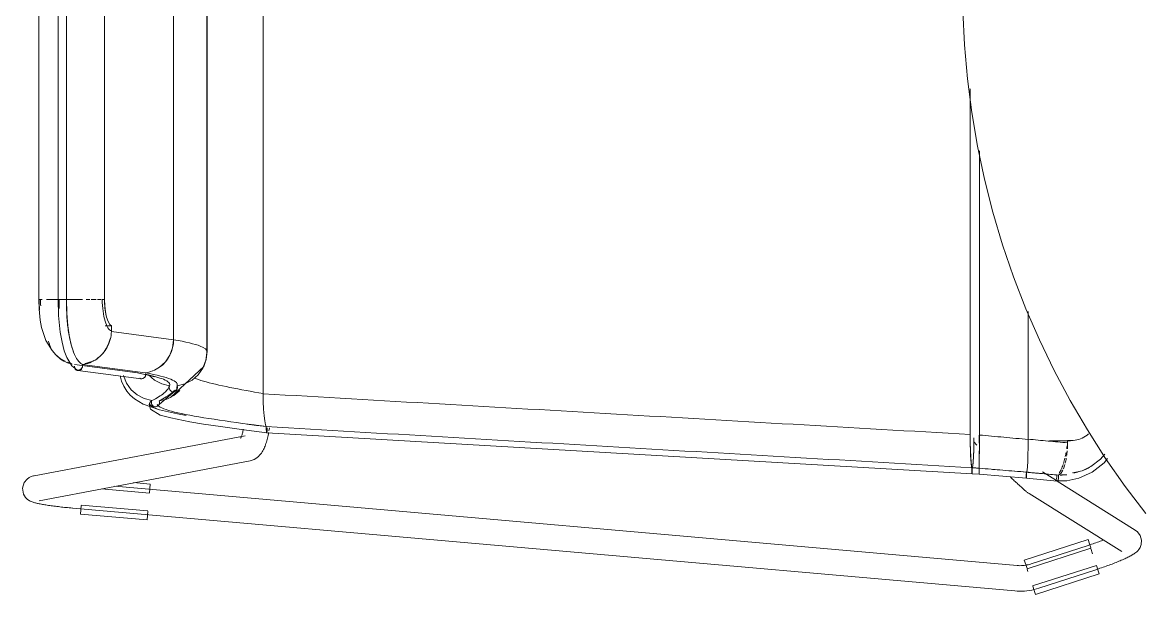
# Model space of a CAD drawing. Header units: millimetres. Extents: x 79795 to 317870, y -36033 to 97293.
# Drawn here: x 158974 to 159502, y 19846 to 20115 of the extents above; entities that cross this region are included whole.
import ezdxf

# ---------------------------------------------------------------- set-up
doc = ezdxf.new("R2010")
doc.units = ezdxf.units.MM
doc.header["$MEASUREMENT"] = 0
doc.layers.add('I-FURN', color=8, linetype='CONTINUOUS', lineweight=9)

msp = doc.modelspace()

# ---------------------------------------------------------------- linework, layer by layer
at = {"layer": 'I-FURN'}
for p, q in [((159087.7, 20323.88), (159087.7, 19940.49)), ((159087.7, 19940.49), (159087.7, 20323.88)), ((159061.2, 20304.58), (159061.2, 19959.79)), ((159061.2, 19959.79), (159061.2, 20304.58)), ((159045.61, 20298.54), (159045.61, 19965.83)), ((159045.61, 19965.83), (159045.61, 20298.54)), ((158982.24, 20279.61), (158982.24, 19984.76)), ((158991.28, 20279.61), (158991.28, 19984.76)), ((158995.24, 19984.76), (158995.24, 20279.61)), ((159013.08, 20279.61), (159013.08, 19984.76)), ((159013.14, 19984.76), (159013.14, 20279.61)), ((159061.36, 19960.33), (159061.36, 20265.13)), ((159416.91, 20120.51), (159417.7, 20104.53)), ((159417.7, 20104.53), (159419.13, 20088.59)), ((159419.13, 20088.59), (159421.19, 20072.72)), ((159420.44, 20083.83), (159420.44, 19921.23)), ((159420.44, 19921.23), (159420.44, 20083.83)), ((159421.19, 20072.72), (159423.88, 20056.95)), ((159423.88, 20056.95), (159427.2, 20041.3)), ((159424.75, 20054.61), (159424.75, 19920.97)), ((159424.75, 19920.97), (159424.75, 20054.61)), ((159427.2, 20041.3), (159431.15, 20025.8)), ((159431.15, 20025.8), (159435.71, 20010.47)), ((159435.71, 20010.47), (159440.88, 19995.33)), ((159440.88, 19995.33), (159446.66, 19980.4)), ((158982.32, 19980.24), (158982.24, 19984.76)), ((158982.24, 19984.76), (158982.41, 19984.76)), ((158983.73, 19984.76), (158982.26, 19984.76)), ((158988.34, 19984.76), (158985.76, 19984.76)), ((158988.49, 19984.76), (158991.52, 19984.76)), ((158991.52, 19984.76), (158988.5, 19984.76)), ((158991.42, 19977.2), (158991.28, 19984.76)), ((158991.28, 19984.76), (158991.34, 19984.76)), ((158995.23, 19984.76), (158991.28, 19984.76)), ((158991.34, 19984.76), (158991.54, 19984.76)), ((158991.54, 19984.76), (158991.85, 19984.76)), ((158991.85, 19984.76), (158992.24, 19984.76)), ((158992.24, 19984.76), (158992.69, 19984.76)), ((158992.69, 19984.76), (158993.18, 19984.76)), ((158993.18, 19984.76), (158993.68, 19984.76)), ((158993.68, 19984.76), (158994.15, 19984.76)), ((158994.15, 19984.76), (158994.57, 19984.76)), ((158994.57, 19984.76), (158994.9, 19984.76)), ((158994.9, 19984.76), (158995.13, 19984.76)), ((158995.13, 19984.76), (158995.23, 19984.76)), ((158995.21, 19984.76), (158999.21, 19984.76)), ((158999.02, 19984.76), (158995.21, 19984.76)), ((158995.24, 19984.76), (158995.32, 19978.35)), ((159002.77, 19984.76), (158999.21, 19984.76)), ((159006.24, 19984.76), (159004.4, 19984.76)), ((159009.23, 19984.76), (159006.76, 19984.76)), ((159011.55, 19984.76), (159009.81, 19984.76)), ((159013.25, 19981.72), (159013.14, 19984.76)), ((158982.84, 19975.03), (158982.32, 19980.24)), ((159013.57, 19978.87), (159013.25, 19981.72)), ((159446.66, 19980.4), (159453.02, 19965.73)), ((158983.49, 19971.53), (158982.84, 19975.03)), ((158992.22, 19969.31), (158991.42, 19977.2)), ((158995.32, 19978.35), (158995.8, 19972.36)), ((159014.08, 19976.38), (159013.57, 19978.87)), ((159014.75, 19974.4), (159014.08, 19976.38)), ((159015.54, 19973.04), (159014.75, 19974.4)), ((159447.72, 19919.03), (159447.72, 19979.14)), ((159447.72, 19979.14), (159447.72, 19919.03)), ((158985.51, 19965.38), (158983.49, 19971.53)), ((158993.09, 19964.6), (158992.22, 19969.31)), ((158995.8, 19972.36), (158996.63, 19966.92)), ((159013.39, 19972.41), (159016.4, 19972.41)), ((159016.4, 19972.41), (159015.54, 19973.04)), ((159016.33, 19969.69), (159016.4, 19972.41)), ((159045.61, 19965.83), (159016.33, 19969.69)), ((158988.38, 19960.67), (158985.51, 19965.38)), ((158994.17, 19960.55), (158993.09, 19964.6)), ((158996.63, 19966.92), (158997.44, 19963.43)), ((158997.44, 19963.43), (158998.31, 19960.6)), ((159045.13, 19962.06), (159045.61, 19965.83)), ((159453.02, 19965.73), (159459.97, 19951.31)), ((158990.22, 19958.69), (158988.38, 19960.67)), ((158992.29, 19957.02), (158990.22, 19958.69)), ((158995.36, 19957.39), (158994.17, 19960.55)), ((158998.31, 19960.6), (158998.5, 19960.09)), ((159041.73, 19955.4), (159043.81, 19958.51)), ((159043.81, 19958.51), (159045.13, 19962.06)), ((159061.2, 19959.79), (159060.73, 19956)), ((159060.73, 19956), (159061.2, 19959.79)), ((159060.91, 19956.58), (159061.35, 19960.33)), ((158994.55, 19955.69), (158992.29, 19957.02)), ((158997.66, 19953.56), (158995.36, 19957.39)), ((159000.05, 19951.66), (158997.66, 19953.56)), ((159028.68, 19950.3), (158998.99, 19954.15)), ((159004.95, 19953.38), (159000.18, 19953.99)), ((159032.23, 19950.28), (159002.53, 19954.12)), ((159038.99, 19952.91), (159041.73, 19955.4)), ((159044.09, 19938.62), (159059.79, 19953.22)), ((159059.19, 19952.12), (159060.91, 19956.58)), ((159060.73, 19956), (159059.36, 19952.43)), ((159059.37, 19952.43), (159060.73, 19956)), ((159059.79, 19953.22), (159060.49, 19955.14)), ((159030.32, 19947.45), (159000.55, 19951.31)), ((159020.47, 19948.76), (159021.13, 19946.26)), ((159021.98, 19948.91), (159023.39, 19945.39)), ((159034.19, 19949.05), (159027.9, 19950.43)), ((159029.65, 19947.69), (159030.09, 19947.5)), ((159031.02, 19947.5), (159031.47, 19947.69)), ((159031.47, 19947.69), (159031.85, 19947.99)), ((159031.85, 19947.99), (159032.15, 19948.37)), ((159032.15, 19948.37), (159032.34, 19948.82)), ((159032.34, 19948.82), (159032.42, 19949.31)), ((159032.42, 19949.31), (159032.38, 19949.81)), ((159033.72, 19949.3), (159036.6, 19946.79)), ((159036.63, 19948.29), (159034.19, 19949.05)), ((159057.19, 19949.3), (159054.32, 19946.79)), ((159054.32, 19946.79), (159057.2, 19949.29)), ((159059.36, 19952.43), (159057.19, 19949.3)), ((159057.2, 19949.29), (159059.37, 19952.43)), ((159459.97, 19951.31), (159467.49, 19937.19)), ((159021.13, 19946.26), (159022.16, 19943.89)), ((159022.16, 19943.89), (159023.54, 19941.69)), ((159023.39, 19945.39), (159025.56, 19942.31)), ((159025.56, 19942.31), (159028.39, 19939.83)), ((159030.09, 19947.5), (159030.56, 19947.44)), ((159030.56, 19947.44), (159031.02, 19947.5)), ((159036.6, 19946.79), (159039.99, 19945.03)), ((159037.89, 19934.51), (159047.31, 19942.63)), ((159039.99, 19945.03), (159043.71, 19944.14)), ((159043.42, 19943.46), (159043.6, 19943.9)), ((159043.51, 19943.18), (159043.55, 19943.67)), ((159043.54, 19943.67), (159043.51, 19943.17)), ((159043.59, 19942.69), (159043.51, 19943.18)), ((159043.51, 19943.17), (159043.59, 19942.68)), ((159043.71, 19944.14), (159043.54, 19943.67)), ((159043.55, 19943.67), (159043.71, 19944.14)), ((159043.79, 19942.23), (159043.59, 19942.69)), ((159043.59, 19942.68), (159043.79, 19942.23)), ((159047.33, 19942.69), (159047.13, 19942.23)), ((159047.13, 19942.23), (159047.33, 19942.68)), ((159047.18, 19942.33), (159047.23, 19945.21)), ((159047.21, 19944.14), (159050.93, 19945.03)), ((159047.21, 19944.14), (159047.37, 19943.67)), ((159047.37, 19943.67), (159047.21, 19944.14)), ((159047.41, 19943.18), (159047.33, 19942.69)), ((159047.33, 19942.68), (159047.41, 19943.17)), ((159047.37, 19943.67), (159047.41, 19943.18)), ((159047.41, 19943.17), (159047.37, 19943.67)), ((159054.32, 19946.79), (159050.93, 19945.04)), ((159050.93, 19945.03), (159054.32, 19946.79)), ((159023.54, 19941.69), (159025.22, 19939.72)), ((159025.22, 19939.72), (159027.18, 19937.98)), ((159027.18, 19937.98), (159031.3, 19935.47)), ((159028.39, 19939.83), (159031.71, 19938.09)), ((159031.71, 19938.09), (159035.34, 19937.18)), ((159035.17, 19936.71), (159035.34, 19937.18)), ((159035.34, 19937.18), (159035.17, 19936.71)), ((159042.43, 19937.92), (159038.82, 19937.13)), ((159038.82, 19937.13), (159042.44, 19937.91)), ((159038.82, 19937.13), (159038.97, 19936.66)), ((159038.98, 19936.66), (159038.82, 19937.13)), ((159045.76, 19939.57), (159042.43, 19937.92)), ((159042.44, 19937.91), (159045.76, 19939.56)), ((159044.11, 19941.85), (159043.79, 19942.23)), ((159043.79, 19942.23), (159044.1, 19941.85)), ((159044.1, 19941.85), (159044.51, 19941.55)), ((159044.51, 19941.56), (159044.11, 19941.85)), ((159044.97, 19941.37), (159044.51, 19941.56)), ((159044.51, 19941.55), (159044.97, 19941.37)), ((159045.46, 19941.3), (159044.97, 19941.37)), ((159044.97, 19941.37), (159045.46, 19941.3)), ((159045.95, 19941.37), (159045.46, 19941.3)), ((159045.46, 19941.3), (159045.95, 19941.37)), ((159048.6, 19941.96), (159045.76, 19939.57)), ((159045.76, 19939.56), (159048.6, 19941.96)), ((159046.41, 19941.56), (159045.95, 19941.37)), ((159045.95, 19941.37), (159046.41, 19941.55)), ((159046.81, 19941.85), (159046.41, 19941.56)), ((159046.41, 19941.55), (159046.81, 19941.85)), ((159047.13, 19942.23), (159046.81, 19941.85)), ((159046.81, 19941.85), (159047.13, 19942.23)), ((159087.7, 19940.49), (159087.76, 19936.72)), ((159087.76, 19936.72), (159087.7, 19940.41)), ((159467.49, 19937.19), (159475.57, 19923.38)), ((159031.3, 19935.47), (159038.92, 19932.8)), ((159034.12, 19935.36), (159034.41, 19936.28)), ((159034.65, 19933.18), (159034.12, 19935.36)), ((159039.29, 19930.4), (159034.65, 19933.18)), ((159035.13, 19936.21), (159035.17, 19936.71)), ((159035.17, 19936.71), (159035.13, 19936.21)), ((159035.21, 19935.72), (159035.13, 19936.21)), ((159035.13, 19936.21), (159035.2, 19935.72)), ((159035.2, 19935.72), (159035.4, 19935.26)), ((159035.4, 19935.27), (159035.21, 19935.72)), ((159035.71, 19934.88), (159035.4, 19935.27)), ((159035.4, 19935.26), (159035.71, 19934.88)), ((159036.1, 19934.58), (159035.71, 19934.88)), ((159035.71, 19934.88), (159036.1, 19934.58)), ((159036.56, 19934.38), (159036.1, 19934.58)), ((159036.1, 19934.58), (159036.55, 19934.38)), ((159036.55, 19934.38), (159037.04, 19934.31)), ((159037.04, 19934.31), (159036.56, 19934.38)), ((159037.53, 19934.37), (159037.04, 19934.31)), ((159037.04, 19934.31), (159037.53, 19934.37)), ((159037.98, 19934.55), (159037.53, 19934.37)), ((159037.53, 19934.37), (159037.99, 19934.55)), ((159038.17, 19934.66), (159037.95, 19934.53)), ((159038.39, 19934.84), (159037.98, 19934.55)), ((159037.99, 19934.55), (159038.39, 19934.84)), ((159038.7, 19935.22), (159038.39, 19934.84)), ((159038.39, 19934.84), (159038.71, 19935.22)), ((159038.91, 19935.67), (159038.7, 19935.22)), ((159038.71, 19935.22), (159038.91, 19935.67)), ((159039, 19936.16), (159038.91, 19935.67)), ((159038.91, 19935.67), (159039, 19936.16)), ((159038.92, 19932.8), (159047.44, 19930.91)), ((159038.97, 19936.66), (159039, 19936.16)), ((159039, 19936.16), (159038.98, 19936.66)), ((159087.76, 19936.72), (159087.92, 19933.18)), ((159087.92, 19933.18), (159087.77, 19936.65)), ((159087.92, 19933.18), (159088.16, 19930.08)), ((159088.15, 19930.08), (159087.92, 19933.13)), ((159044.28, 19929), (159039.29, 19930.4)), ((159053.3, 19927.2), (159044.28, 19929)), ((159047.44, 19930.91), (159051.51, 19930.18)), ((159059.62, 19926.16), (159053.3, 19927.2)), ((159088.16, 19930.08), (159088.47, 19927.58)), ((159088.47, 19927.58), (159088.16, 19930.05)), ((159088.47, 19927.58), (159088.83, 19925.84)), ((159088.83, 19925.84), (159088.47, 19927.58)), ((159067.64, 19924.98), (159059.62, 19926.16)), ((159077.57, 19923.62), (159067.64, 19924.98)), ((159089.42, 19922.07), (159077.57, 19923.62)), ((159077.79, 19921.12), (159077.9, 19921.48)), ((159077.9, 19921.48), (159078.01, 19921.88)), ((159078.01, 19921.88), (159078.11, 19922.3)), ((159078.11, 19922.3), (159078.22, 19922.75)), ((159078.22, 19922.75), (159078.32, 19923.22)), ((159078.32, 19923.22), (159078.41, 19923.71)), ((159088.83, 19925.84), (159089.23, 19924.94)), ((159089.23, 19924.93), (159088.83, 19925.84)), ((159089.22, 19924.47), (159089.21, 19923.97)), ((159089.21, 19923.96), (159089.22, 19924.46)), ((159089.21, 19923.97), (159089.22, 19923.47)), ((159089.22, 19923.47), (159089.21, 19923.96)), ((159089.23, 19924.94), (159089.22, 19924.47)), ((159089.22, 19924.46), (159089.23, 19924.93)), ((159089.22, 19923.47), (159089.24, 19923.02)), ((159089.24, 19923.02), (159089.22, 19923.47)), ((159089.24, 19923.02), (159089.28, 19922.63)), ((159089.28, 19922.63), (159089.24, 19923.02)), ((159089.28, 19922.63), (159089.32, 19922.34)), ((159089.32, 19922.33), (159089.28, 19922.63)), ((159089.32, 19922.34), (159089.37, 19922.14)), ((159089.37, 19922.14), (159089.32, 19922.33)), ((159089.37, 19922.14), (159089.42, 19922.07)), ((159089.42, 19922.07), (159089.37, 19922.14)), ((159089.42, 19922.07), (159089.48, 19922.13)), ((159089.48, 19922.13), (159089.42, 19922.07)), ((159089.42, 19922.07), (159421.33, 19902.78)), ((159089.48, 19922.13), (159089.53, 19922.32)), ((159089.53, 19922.31), (159089.48, 19922.13)), ((159089.53, 19922.32), (159089.57, 19922.61)), ((159089.57, 19922.6), (159089.53, 19922.31)), ((159089.57, 19922.61), (159089.6, 19922.99)), ((159089.61, 19922.98), (159089.57, 19922.6)), ((159089.6, 19922.99), (159089.63, 19923.44)), ((159089.63, 19923.43), (159089.61, 19922.98)), ((159089.64, 19923.93), (159089.63, 19924.43)), ((159089.63, 19924.42), (159089.64, 19923.93)), ((159089.63, 19923.44), (159089.64, 19923.93)), ((159089.64, 19923.93), (159089.63, 19923.43)), ((159090.07, 19920.8), (159090.21, 19921.48)), ((159090.21, 19921.48), (159090.33, 19922.17)), ((159090.45, 19922.88), (159090.56, 19923.59)), ((159090.56, 19923.59), (159090.65, 19924.32)), ((159420.44, 19921.23), (159420.47, 19917.45)), ((159475.57, 19923.38), (159484.19, 19909.91)), ((159079.34, 19920.67), (158980.05, 19901.85)), ((159077.11, 19919.45), (159077.13, 19919.47)), ((159077.13, 19919.47), (159077.17, 19919.55)), ((159077.17, 19919.55), (159077.22, 19919.63)), ((159077.22, 19919.63), (159077.29, 19919.78)), ((159077.29, 19919.78), (159077.38, 19919.98)), ((159077.38, 19919.98), (159077.48, 19920.21)), ((159077.48, 19920.21), (159077.58, 19920.48)), ((159077.58, 19920.48), (159077.68, 19920.78)), ((159077.68, 19920.78), (159077.79, 19921.12)), ((159088.64, 19915.81), (159088.86, 19916.39)), ((159088.86, 19916.39), (159089.06, 19916.98)), ((159089.06, 19916.98), (159089.26, 19917.59)), ((159089.26, 19917.59), (159089.44, 19918.2)), ((159089.44, 19918.2), (159089.61, 19918.83)), ((159089.61, 19918.83), (159089.78, 19919.48)), ((159089.78, 19919.48), (159089.93, 19920.13)), ((159089.93, 19920.13), (159090.07, 19920.8)), ((159420.47, 19917.45), (159420.54, 19913.89)), ((159422.08, 19917.75), (159423.61, 19916.27)), ((159422.12, 19913.89), (159422.2, 19917.44)), ((159422.2, 19917.44), (159422.22, 19919.69)), ((159424.63, 19917.18), (159424.63, 19920.96)), ((159424.63, 19920.96), (159424.63, 19917.18)), ((159424.75, 19920.97), (159424.75, 19917.18)), ((159424.75, 19917.18), (159424.75, 19920.97)), ((159424.75, 19917.18), (159424.75, 19913.62)), ((159424.75, 19913.61), (159424.75, 19917.18)), ((159447.7, 19915.27), (159447.72, 19919.03)), ((159447.72, 19918.91), (159447.7, 19915.26)), ((159457.76, 19918.32), (159467.52, 19918.32)), ((159466.27, 19918.38), (159466.27, 19917.33)), ((159084.94, 19910.42), (159085.53, 19910.93)), ((159085.53, 19910.93), (159086.05, 19911.45)), ((159086.05, 19911.45), (159086.51, 19911.98)), ((159086.51, 19911.98), (159086.91, 19912.51)), ((159086.91, 19912.51), (159087.27, 19913.05)), ((159087.27, 19913.05), (159087.59, 19913.59)), ((159087.59, 19913.59), (159087.88, 19914.12)), ((159087.88, 19914.12), (159088.15, 19914.68)), ((159088.15, 19914.68), (159088.4, 19915.24)), ((159088.4, 19915.24), (159088.64, 19915.81)), ((159420.54, 19913.89), (159420.67, 19910.75)), ((159420.67, 19910.75), (159420.83, 19908.25)), ((159421.83, 19908.28), (159422, 19910.77)), ((159422, 19910.77), (159422.12, 19913.89)), ((159424.64, 19910.5), (159424.64, 19913.62)), ((159424.64, 19913.62), (159424.64, 19910.5)), ((159424.75, 19913.61), (159424.74, 19910.48)), ((159424.74, 19910.48), (159424.75, 19913.61)), ((159447.51, 19908.63), (159447.62, 19911.73)), ((159447.62, 19911.67), (159447.51, 19908.63)), ((159447.62, 19911.73), (159447.69, 19915.17)), ((159447.69, 19915.17), (159447.62, 19911.73)), ((159483.74, 19912), (159481.78, 19909.65)), ((158982.28, 19890.06), (159081.58, 19908.88)), ((159081.58, 19908.88), (159082.56, 19909.13)), ((159082.56, 19909.13), (159083.46, 19909.5)), ((159083.46, 19909.5), (159084.25, 19909.94)), ((159084.25, 19909.94), (159084.94, 19910.42)), ((159420.83, 19908.25), (159421.02, 19906.5)), ((159421.02, 19906.5), (159421.23, 19905.61)), ((159421.23, 19905.61), (159421.22, 19905.14)), ((159421.43, 19905.62), (159421.64, 19906.52)), ((159421.44, 19905.15), (159421.43, 19905.62)), ((159421.64, 19906.52), (159421.83, 19908.28)), ((159424.66, 19908), (159424.64, 19910.5)), ((159424.64, 19910.5), (159424.66, 19908)), ((159424.67, 19906.25), (159424.66, 19908)), ((159424.66, 19908), (159424.67, 19906.25)), ((159424.68, 19904.88), (159424.68, 19905.35)), ((159424.68, 19905.35), (159424.68, 19904.88)), ((159424.71, 19906.23), (159424.7, 19905.35)), ((159424.7, 19905.34), (159424.71, 19906.23)), ((159424.7, 19905.35), (159424.7, 19904.88)), ((159424.7, 19904.87), (159424.7, 19905.34)), ((159424.73, 19907.98), (159424.71, 19906.23)), ((159424.71, 19906.23), (159424.73, 19907.98)), ((159424.74, 19910.48), (159424.73, 19907.98)), ((159424.73, 19907.98), (159424.74, 19910.48)), ((159447.18, 19904.42), (159447.36, 19906.16)), ((159447.35, 19906.14), (159447.18, 19904.42)), ((159447.36, 19906.16), (159447.51, 19908.63)), ((159447.51, 19908.59), (159447.36, 19906.15)), ((159477.2, 19906.16), (159473.52, 19904.25)), ((159481.78, 19909.65), (159477.2, 19906.16)), ((159483.44, 19907.92), (159477.91, 19903.58)), ((159485.08, 19909.97), (159483.44, 19907.92)), ((159484.19, 19909.91), (159493.34, 19896.78)), ((158975.29, 19898.72), (158976.62, 19900.29)), ((158976.62, 19900.29), (158977.7, 19901.04)), ((158977.7, 19901.04), (158978.5, 19901.42)), ((158978.5, 19901.42), (158979.12, 19901.63)), ((158979.12, 19901.63), (158979.63, 19901.77)), ((158979.63, 19901.77), (158980.05, 19901.85)), ((159421.22, 19905.14), (159421.22, 19904.65)), ((159421.22, 19904.65), (159421.23, 19904.16)), ((159421.23, 19904.16), (159421.24, 19903.71)), ((159421.24, 19903.71), (159421.26, 19903.33)), ((159421.26, 19903.33), (159421.28, 19903.03)), ((159421.28, 19903.03), (159421.3, 19902.85)), ((159421.3, 19902.85), (159421.33, 19902.78)), ((159421.33, 19902.78), (159421.36, 19902.85)), ((159424.69, 19902.51), (159421.33, 19902.78)), ((159421.36, 19902.85), (159421.39, 19903.04)), ((159421.39, 19903.04), (159421.41, 19903.33)), ((159421.41, 19903.33), (159421.43, 19903.72)), ((159421.43, 19903.72), (159421.44, 19904.17)), ((159421.44, 19904.66), (159421.44, 19905.15)), ((159421.44, 19904.17), (159421.44, 19904.66)), ((159424.68, 19904.39), (159424.68, 19904.88)), ((159424.68, 19904.88), (159424.68, 19904.38)), ((159424.68, 19903.89), (159424.68, 19904.39)), ((159424.68, 19904.38), (159424.68, 19903.89)), ((159424.68, 19903.44), (159424.68, 19903.89)), ((159424.68, 19903.89), (159424.68, 19903.44)), ((159424.69, 19903.06), (159424.68, 19903.44)), ((159424.68, 19903.44), (159424.69, 19903.06)), ((159424.69, 19902.51), (159424.69, 19902.58)), ((159424.69, 19902.57), (159424.69, 19902.51)), ((159424.69, 19902.57), (159424.69, 19902.5)), ((159424.69, 19902.5), (159424.69, 19902.57)), ((159424.69, 19902.5), (159446.89, 19900.68)), ((159424.7, 19904.88), (159424.7, 19904.38)), ((159424.7, 19904.38), (159424.7, 19904.87)), ((159424.7, 19904.38), (159424.7, 19903.89)), ((159424.7, 19903.88), (159424.7, 19904.38)), ((159424.7, 19903.89), (159424.7, 19903.44)), ((159424.7, 19903.43), (159424.7, 19903.88)), ((159424.7, 19903.44), (159424.7, 19903.06)), ((159424.7, 19903.05), (159424.7, 19903.43)), ((159424.7, 19903.06), (159424.7, 19902.76)), ((159424.7, 19902.76), (159424.7, 19903.05)), ((159439.85, 19900.71), (159439.38, 19901.15)), ((159440.31, 19900.27), (159439.85, 19900.71)), ((159440.77, 19899.85), (159440.31, 19900.27)), ((159446.79, 19903.05), (159446.8, 19903.52)), ((159446.8, 19903.51), (159446.79, 19903.04)), ((159446.79, 19902.55), (159446.79, 19902.05)), ((159446.79, 19902.06), (159446.79, 19902.55)), ((159446.8, 19901.61), (159446.79, 19902.06)), ((159446.79, 19902.05), (159446.8, 19901.6)), ((159446.82, 19901.22), (159446.8, 19901.61)), ((159446.8, 19901.6), (159446.82, 19901.22)), ((159446.82, 19901.22), (159446.84, 19900.93)), ((159446.84, 19900.93), (159446.82, 19901.22)), ((159446.84, 19900.93), (159446.87, 19900.74)), ((159446.87, 19900.75), (159446.84, 19900.93)), ((159446.89, 19900.68), (159446.87, 19900.75)), ((159446.87, 19900.74), (159446.89, 19900.68)), ((159446.92, 19900.75), (159446.89, 19900.68)), ((159446.89, 19900.68), (159446.92, 19900.74)), ((159446.89, 19900.68), (159461.38, 19899.26)), ((159446.92, 19900.74), (159446.94, 19900.94)), ((159446.96, 19901.24), (159446.94, 19900.94)), ((159446.94, 19900.94), (159446.96, 19901.23)), ((159446.98, 19901.62), (159446.96, 19901.24)), ((159446.96, 19901.23), (159446.98, 19901.61)), ((159446.98, 19903.53), (159447.18, 19904.42)), ((159447.18, 19904.42), (159446.98, 19903.53)), ((159446.99, 19903.06), (159446.98, 19903.53)), ((159446.98, 19903.53), (159446.99, 19903.06)), ((159446.98, 19901.61), (159446.99, 19902.07)), ((159446.99, 19902.07), (159446.98, 19901.62)), ((159447, 19902.56), (159446.99, 19903.06)), ((159446.99, 19903.06), (159447, 19902.56)), ((159446.99, 19902.07), (159447, 19902.56)), ((159447, 19902.56), (159446.99, 19902.07)), ((159460.98, 19899.56), (159454.53, 19903.6)), ((159471.6, 19900.68), (159465.95, 19899.47)), ((159477.91, 19903.58), (159471.6, 19900.68)), ((158975.29, 19898.72), (158974.46, 19895.97)), ((158974.46, 19895.97), (158974.94, 19893.2)), ((159011.66, 19895.67), (159034.27, 19893.69)), ((159442.51, 19859.59), (159018.01, 19896.88)), ((159034.64, 19897.92), (159026.74, 19898.61)), ((159034.46, 19895.88), (159034.28, 19893.81)), ((159034.64, 19897.92), (159034.46, 19895.88)), ((159441.21, 19899.44), (159440.77, 19899.85)), ((159441.65, 19899.04), (159441.21, 19899.44)), ((159442.07, 19898.64), (159441.65, 19899.04)), ((159442.49, 19898.26), (159442.07, 19898.64)), ((159442.89, 19897.89), (159442.49, 19898.26)), ((159443.28, 19897.54), (159442.89, 19897.89)), ((159443.66, 19897.2), (159443.28, 19897.54)), ((159444.02, 19896.87), (159443.66, 19897.2)), ((159444.37, 19896.55), (159444.02, 19896.87)), ((159444.71, 19896.25), (159444.37, 19896.55)), ((159445.03, 19895.96), (159444.71, 19896.25)), ((159445.34, 19895.69), (159445.03, 19895.96)), ((159445.63, 19895.43), (159445.34, 19895.69)), ((159445.91, 19895.19), (159445.63, 19895.43)), ((159446.18, 19894.96), (159445.91, 19895.19)), ((159446.43, 19894.75), (159446.18, 19894.96)), ((159465.95, 19899.47), (159460.49, 19899.38)), ((159498.11, 19876.29), (159461.35, 19899.33)), ((159493.34, 19896.78), (159503.02, 19884.04)), ((158974.94, 19893.2), (158975.98, 19891.55)), ((158975.98, 19891.55), (158976.89, 19890.7)), ((158976.89, 19890.7), (158977.59, 19890.22)), ((158977.59, 19890.22), (158978.15, 19889.91)), ((158978.15, 19889.91), (158978.63, 19889.7)), ((158978.63, 19889.7), (158979.06, 19889.53)), ((158979.06, 19889.53), (158979.46, 19889.39)), ((159446.67, 19894.54), (159446.43, 19894.75)), ((159446.9, 19894.35), (159446.67, 19894.54)), ((159447.13, 19894.17), (159446.9, 19894.35)), ((159447.35, 19894), (159447.13, 19894.17)), ((159447.58, 19893.83), (159447.35, 19894)), ((159447.83, 19893.64), (159447.58, 19893.83)), ((159448.16, 19893.43), (159447.83, 19893.64)), ((159448.16, 19893.43), (159491.74, 19866.12)), ((158979.46, 19889.39), (158979.86, 19889.26)), ((158979.86, 19889.26), (158980.25, 19889.15)), ((158980.25, 19889.15), (158980.66, 19889.04)), ((158980.66, 19889.04), (158981.07, 19888.94)), ((158981.07, 19888.94), (158981.5, 19888.84)), ((158981.5, 19888.84), (158981.94, 19888.74)), ((158981.94, 19888.74), (158982.4, 19888.64)), ((158982.4, 19888.64), (158982.88, 19888.54)), ((158982.88, 19888.54), (158983.37, 19888.45)), ((158983.37, 19888.45), (158983.89, 19888.36)), ((158983.89, 19888.36), (158984.42, 19888.26)), ((158984.42, 19888.26), (158984.97, 19888.17)), ((158984.97, 19888.17), (158985.54, 19888.08)), ((158985.54, 19888.08), (158986.13, 19887.98)), ((158986.13, 19887.98), (158986.73, 19887.89)), ((158986.73, 19887.89), (158987.35, 19887.8)), ((158987.35, 19887.8), (158987.98, 19887.71)), ((158987.98, 19887.71), (158988.63, 19887.62)), ((158988.63, 19887.62), (158989.29, 19887.54)), ((158989.29, 19887.54), (158989.97, 19887.45)), ((158989.97, 19887.45), (158990.66, 19887.36)), ((158990.66, 19887.36), (158991.36, 19887.28)), ((158991.36, 19887.28), (158992.07, 19887.2)), ((158992.07, 19887.2), (158992.78, 19887.12)), ((158992.78, 19887.12), (158993.51, 19887.04)), ((158993.51, 19887.04), (158994.24, 19886.96)), ((158994.24, 19886.96), (158994.98, 19886.88)), ((158994.98, 19886.88), (158995.73, 19886.81)), ((158995.73, 19886.81), (158996.47, 19886.73)), ((158996.47, 19886.73), (158997.22, 19886.66)), ((158997.22, 19886.66), (158997.98, 19886.6)), ((158997.98, 19886.6), (158998.13, 19886.58)), ((158998.13, 19886.58), (159441.46, 19847.64)), ((159001.74, 19883.77), (159001.92, 19885.81)), ((159001.92, 19885.81), (159002.1, 19887.88)), ((159033.52, 19885.24), (159002.11, 19888)), ((159033.51, 19885.12), (159033.33, 19883.05)), ((159033.15, 19881.01), (159001.74, 19883.77)), ((159033.33, 19883.05), (159033.15, 19881.01)), ((159499.24, 19875.4), (159498.11, 19876.29)), ((159499.24, 19875.4), (159500.46, 19873.67)), ((159475.93, 19871.76), (159445.92, 19862.08)), ((159475.88, 19869.05), (159449.07, 19860.33)), ((159476.21, 19869.15), (159475.88, 19869.05)), ((159475.93, 19871.76), (159476.56, 19869.81)), ((159476.9, 19869.38), (159476.21, 19869.15)), ((159476.56, 19869.81), (159477.2, 19867.84)), ((159477.59, 19869.61), (159476.9, 19869.38)), ((159478.28, 19869.84), (159477.59, 19869.61)), ((159478.96, 19870.08), (159478.28, 19869.84)), ((159479.63, 19870.31), (159478.96, 19870.08)), ((159480.3, 19870.55), (159479.63, 19870.31)), ((159480.95, 19870.78), (159480.3, 19870.55)), ((159481.6, 19871.02), (159480.95, 19870.78)), ((159482.24, 19871.25), (159481.6, 19871.02)), ((159482.86, 19871.49), (159482.24, 19871.25)), ((159500.87, 19869.47), (159500.35, 19868.08)), ((159500.46, 19873.67), (159501.05, 19871.44)), ((159501.05, 19871.44), (159500.87, 19869.47)), ((159447.23, 19858.03), (159477.24, 19867.72)), ((159478.07, 19865.15), (159477.27, 19867.62)), ((159494.2, 19863.24), (159493.71, 19863)), ((159494.67, 19863.47), (159494.2, 19863.24)), ((159495.13, 19863.7), (159494.67, 19863.47)), ((159495.57, 19863.93), (159495.13, 19863.7)), ((159495.99, 19864.15), (159495.57, 19863.93)), ((159496.4, 19864.39), (159495.99, 19864.15)), ((159496.8, 19864.62), (159496.4, 19864.39)), ((159497.2, 19864.86), (159496.8, 19864.62)), ((159497.58, 19865.12), (159497.2, 19864.86)), ((159497.97, 19865.4), (159497.58, 19865.12)), ((159498.38, 19865.71), (159497.97, 19865.4)), ((159498.8, 19866.08), (159498.38, 19865.71)), ((159499.27, 19866.54), (159498.8, 19866.08)), ((159499.79, 19867.17), (159499.27, 19866.54)), ((159500.35, 19868.08), (159499.79, 19867.17)), ((159442.54, 19859.59), (159442.51, 19859.59)), ((159443.2, 19859.54), (159442.54, 19859.59)), ((159443.86, 19859.52), (159443.2, 19859.54)), ((159444.52, 19859.53), (159443.86, 19859.52)), ((159445.18, 19859.57), (159444.52, 19859.53)), ((159445.84, 19859.63), (159445.18, 19859.57)), ((159446.5, 19859.72), (159445.84, 19859.63)), ((159446.55, 19860.12), (159445.92, 19862.08)), ((159447.15, 19859.84), (159446.5, 19859.72)), ((159447.19, 19858.15), (159446.55, 19860.12)), ((159447.8, 19859.98), (159447.15, 19859.84)), ((159447.64, 19856.77), (159447.26, 19857.94)), ((159448.44, 19860.14), (159447.8, 19859.98)), ((159449.07, 19860.33), (159448.44, 19860.14)), ((159479.84, 19859.65), (159449.83, 19849.96)), ((159479.88, 19859.53), (159480.52, 19857.56)), ((159480.79, 19858.03), (159480.05, 19857.78)), ((159481.52, 19858.27), (159480.79, 19858.03)), ((159482.26, 19858.52), (159481.52, 19858.27)), ((159482.98, 19858.77), (159482.26, 19858.52)), ((159483.71, 19859.03), (159482.98, 19858.77)), ((159484.42, 19859.28), (159483.71, 19859.03)), ((159485.13, 19859.53), (159484.42, 19859.28)), ((159485.83, 19859.79), (159485.13, 19859.53)), ((159486.52, 19860.04), (159485.83, 19859.79)), ((159487.19, 19860.3), (159486.52, 19860.04)), ((159487.86, 19860.55), (159487.19, 19860.3)), ((159488.51, 19860.8), (159487.86, 19860.55)), ((159489.15, 19861.06), (159488.51, 19860.8)), ((159489.78, 19861.31), (159489.15, 19861.06)), ((159490.39, 19861.56), (159489.78, 19861.31)), ((159490.98, 19861.8), (159490.39, 19861.56)), ((159491.56, 19862.05), (159490.98, 19861.8)), ((159492.13, 19862.29), (159491.56, 19862.05)), ((159492.67, 19862.53), (159492.13, 19862.29)), ((159493.2, 19862.77), (159492.67, 19862.53)), ((159493.71, 19863), (159493.2, 19862.77)), ((159481.15, 19855.61), (159451.14, 19845.92)), ((159452.78, 19848.92), (159479.59, 19857.63)), ((159480.05, 19857.78), (159479.59, 19857.63)), ((159480.52, 19857.56), (159481.15, 19855.61)), ((159441.46, 19847.63), (159442.6, 19847.56)), ((159442.6, 19847.56), (159443.74, 19847.52)), ((159443.74, 19847.52), (159444.88, 19847.54)), ((159444.88, 19847.54), (159446.02, 19847.6)), ((159446.02, 19847.6), (159447.16, 19847.7)), ((159447.16, 19847.7), (159448.29, 19847.85)), ((159448.29, 19847.85), (159449.41, 19848.05)), ((159449.41, 19848.05), (159450.53, 19848.29)), ((159450.51, 19847.87), (159449.87, 19849.85)), ((159451.14, 19845.92), (159450.51, 19847.87)), ((159450.53, 19848.29), (159451.64, 19848.58)), ((159451.64, 19848.58), (159452.73, 19848.91)), ((159452.73, 19848.91), (159452.78, 19848.92))]:
    msp.add_line(p, q, dxfattribs=at)
for centre, major_axis, ratio, start_param, end_param in [((158986.51, 19984.76), (0, -12.4), 0.287441, 4.712389, 4.950404), ((158997.99, 19984.76), (15.75, 0), 0.000004, 5.8107, 5.99294), ((159030.54, 19965.96), (0, -15.78), 0.955139, 0.595876, 1.562553), ((159030.54, 19965.96), (0, -15.78), 0.955139, 0.354206, 0.595753), ((159030.55, 19949.4), (0, -1.96), 0.955139, 5.775592, 8.064923), ((159030.54, 19965.96), (0, -15.78), 0.955139, 0.112537, 0.345237)]:
    msp.add_ellipse(centre, major_axis=major_axis, ratio=ratio, start_param=start_param, end_param=end_param, dxfattribs=at)
for points in [[(158982.55, 19979.79), (158982.4, 19981.37), (158982.32, 19983.05), (158982.33, 19984.76)], [(158991.82, 19980.5), (158991.79, 19981.91), (158991.78, 19983.33), (158991.81, 19984.76)], [(159002.54, 19954.33), (159001.81, 19954.68), (159000.4, 19955.99), (158998.51, 19959.69), (158996.98, 19964.76), (158995.87, 19970.9), (158995.24, 19977.76), (158995.16, 19982.41), (158995.21, 19984.76)], [(159016.32, 19969.94), (159015.2, 19970.19), (159013.04, 19973.57), (159012.07, 19980.97), (159012.01, 19984.76)], [(159013.09, 19983.92), (159013.14, 19981.14), (159013.42, 19978), (159014.03, 19976.38)], [(159002.53, 19954.12), (159003.77, 19954.27), (159006.15, 19954.85), (159009.49, 19956.62), (159012.32, 19959.15), (159014.51, 19962.29), (159015.93, 19965.89), (159016.29, 19968.4), (159016.33, 19969.69)], [(158986.68, 19965.16), (158986.94, 19964.2), (158987.29, 19963.27), (158987.72, 19962.37)], [(159061.2, 19959.79), (159061.3, 19959.97), (159061.35, 19960.15), (159061.35, 19960.33)], [(158997.57, 19954.61), (158996.92, 19954.77), (158996.27, 19954.96), (158995.64, 19955.21)], [(159002.68, 19953.86), (159002.7, 19953.78), (159002.72, 19953.61), (159002.72, 19953.45), (159002.71, 19953.37)], [(159008.04, 19956.11), (159006.78, 19955.41), (159005.42, 19955.01), (159004.03, 19954.67)], [(159032.23, 19950.28), (159037.73, 19949.26), (159045.79, 19947.21), (159047.76, 19945.17), (159047.21, 19944.14)], [(159253.95, 19930.82), (159198.49, 19934.02), (159143.07, 19937.21), (159087.7, 19940.41)], [(159420.44, 19921.23), (159364.91, 19924.43), (159309.38, 19927.62), (159253.95, 19930.82)], [(159080.06, 19926.11), (159083.1, 19925.72), (159086.16, 19925.34), (159089.22, 19924.95)], [(159421.23, 19905.61), (159365.83, 19908.83), (159255.07, 19915.27), (159144.47, 19921.71), (159089.23, 19924.93)], [(159436.25, 19919.94), (159432.42, 19920.28), (159428.59, 19920.63), (159424.75, 19920.97)], [(159447.72, 19918.91), (159443.9, 19919.25), (159440.08, 19919.59), (159436.25, 19919.94)], [(159447.72, 19919.03), (159450.86, 19918.72), (159457.11, 19918.13), (159463.25, 19917.59), (159466.27, 19917.33)], [(159465.86, 19914.49), (159465.92, 19914.96), (159465.98, 19915.44), (159466.03, 19915.92)], [(159466.27, 19917.33), (159466.27, 19916.37), (159466.23, 19915.45), (159466.17, 19914.53)], [(159467.79, 19918.32), (159467.29, 19918.31), (159466.78, 19918.33), (159466.27, 19918.38)], [(159465.21, 19910.8), (159465.35, 19911.45), (159465.49, 19912.11), (159465.61, 19912.79)], [(159466.11, 19913.61), (159466.03, 19912.71), (159465.93, 19911.83), (159465.81, 19910.98)], [(159421.23, 19905.61), (159421.81, 19905.57), (159422.97, 19905.48), (159424.12, 19905.39), (159424.7, 19905.35)], [(159421.43, 19905.62), (159421.45, 19905.03), (159421.45, 19903.52), (159421.37, 19902.78), (159421.33, 19902.78)], [(159421.43, 19905.62), (159421.97, 19905.58), (159423.06, 19905.49), (159424.14, 19905.4), (159424.68, 19905.35)], [(159446.98, 19903.53), (159443.28, 19903.83), (159435.85, 19904.44), (159428.42, 19905.04), (159424.7, 19905.34)], [(159463.37, 19904.92), (159463.66, 19905.56), (159463.94, 19906.3), (159464.2, 19907.12)], [(159464.99, 19907.07), (159464.78, 19906.34), (159464.55, 19905.7), (159464.31, 19905.11)], [(159464.36, 19907.55), (159464.61, 19908.35), (159464.84, 19909.22), (159465.05, 19910.14)], [(159465.67, 19910.12), (159465.53, 19909.28), (159465.36, 19908.47), (159465.18, 19907.74)], [(159432.24, 19904.72), (159431.83, 19904.76), (159431.42, 19904.79), (159431.01, 19904.83)], [(159446.74, 19903.52), (159443.11, 19903.82), (159439.48, 19904.12), (159435.85, 19904.42)], [(159446.8, 19903.51), (159449.17, 19903.28), (159451.54, 19903.04), (159453.88, 19902.81)], [(159446.98, 19903.53), (159449.51, 19903.29), (159454.55, 19902.81), (159459.5, 19902.33), (159461.94, 19902.09)], [(159460.64, 19899.44), (159460.68, 19899.48), (159460.77, 19899.6), (159460.91, 19899.9), (159461.02, 19900.29), (159461.12, 19900.74), (159461.18, 19901.23), (159461.22, 19901.73), (159461.21, 19902.05), (159461.21, 19902.19)], [(159464.11, 19904.64), (159463.78, 19903.95), (159463.08, 19902.8), (159462.33, 19902.24), (159461.94, 19902.09)], [(159462.29, 19903.1), (159462.62, 19903.51), (159462.94, 19904.03), (159463.25, 19904.67)], [(159462.77, 19902.13), (159463.42, 19902.14), (159464.07, 19902.18), (159464.72, 19902.24)], [(159465.94, 19902.27), (159465.12, 19902.18), (159464.3, 19902.17), (159463.47, 19902.18)], [(159469.19, 19903.06), (159469.91, 19903.26), (159470.63, 19903.5), (159471.34, 19903.76)]]:
    msp.add_open_spline(points, degree=3, dxfattribs=at)
for points, knots in [([(159015.78, 19966.16), (159015.45, 19964.92), (159014.02, 19961.4), (159011.56, 19958.09), (159009.41, 19956.96)], [-0.8333333, -0.8333333, -0.8333333, -0.8333333, -0.6666667, -0.3333333, -0.3333333, -0.3333333, -0.3333333]), ([(159061.35, 19960.33), (159061.36, 19961.16), (159058.97, 19962.99), (159051.33, 19964.82), (159045.61, 19965.83)], [0.0892846, 0.0892846, 0.0892846, 0.0892846, 0.5, 1, 1, 1, 1]), ([(158988.86, 19960.41), (158989.13, 19960.01), (158990.17, 19958.63), (158992.34, 19956.63), (158995.18, 19955.02), (158997.12, 19954.55), (158997.89, 19954.39)], [0.434972, 0.434972, 0.434972, 0.434972, 0.5, 0.6666667, 0.8333333, 0.9407177, 0.9407177, 0.9407177, 0.9407177]), ([(158998.94, 19953.27), (158998.94, 19953.13), (158998.96, 19952.91), (158999.03, 19952.61), (158999.12, 19952.35), (158999.31, 19952.03), (158999.6, 19951.71), (158999.95, 19951.48), (159000.3, 19951.34), (159000.61, 19951.29), (159000.89, 19951.29), (159001.15, 19951.32), (159001.4, 19951.4), (159001.66, 19951.51), (159001.96, 19951.7), (159002.29, 19952.03), (159002.53, 19952.42), (159002.64, 19952.78), (159002.72, 19953.15), (159002.71, 19953.59), (159002.6, 19953.95), (159002.53, 19954.12)], [0.1111111, 0.1111111, 0.1111111, 0.1111111, 0.1666667, 0.1944444, 0.2222222, 0.2777778, 0.3333333, 0.3888889, 0.4444444, 0.4791667, 0.5138889, 0.5486111, 0.5833333, 0.6180556, 0.6527778, 0.7222222, 0.7916667, 0.8263889, 0.8611111, 0.9305556, 1, 1, 1, 1]), ([(159002.62, 19952.88), (159002.58, 19952.76), (159002.48, 19952.53), (159002.2, 19952.11), (159001.66, 19951.66), (159000.79, 19951.4), (159000, 19951.63), (158999.49, 19952.03), (158999.2, 19952.41), (158999.01, 19952.87), (158998.97, 19953.2), (158998.96, 19953.37)], [-0.8125, -0.8125, -0.8125, -0.8125, -0.765625, -0.71875, -0.625, -0.5, -0.375, -0.3125, -0.25, -0.1875, -0.125, -0.125, -0.125, -0.125]), ([(159032.32, 19949.59), (159036.04, 19948.8), (159042.52, 19946.98), (159044.25, 19945.17), (159043.71, 19944.14)], [0.1122148, 0.1122148, 0.1122148, 0.1122148, 0.5, 1, 1, 1, 1]), ([(159087.7, 19940.49), (159082.32, 19941.46), (159071.54, 19943.4), (159060.82, 19945.84), (159056.58, 19947.3), (159055.43, 19947.78)], [0, 0, 0, 0, 0.25, 0.5, 0.625, 0.625, 0.625, 0.625]), ([(159043.42, 19943.46), (159042.95, 19942.53), (159041.17, 19940.44), (159037.74, 19938.34), (159035.34, 19937.18)], [0.0974621, 0.0974621, 0.0974621, 0.0974621, 0.5, 1, 1, 1, 1]), ([(159035.34, 19937.18), (159033.78, 19936.16), (159034.01, 19934.88), (159037.04, 19933.59), (159037.76, 19933.33)], [0, 0, 0, 0, 0.25, 0.3133981, 0.3133981, 0.3133981, 0.3133981]), ([(159045.95, 19942.01), (159045.56, 19941.55), (159043.89, 19939.93), (159041.23, 19938.3), (159038.82, 19937.13)], [0.303693, 0.303693, 0.303693, 0.303693, 0.5, 1, 1, 1, 1]), ([(159037.94, 19935.3), (159038.14, 19934.9), (159039.73, 19933.47), (159048.03, 19931.03), (159066.47, 19927.99), (159081.68, 19925.95), (159089.23, 19924.94)], [0.1500588, 0.1500588, 0.1500588, 0.1500588, 0.25, 0.5, 0.75, 1, 1, 1, 1]), ([(159421.23, 19905.61), (159421.09, 19905.89), (159420.88, 19907.28), (159420.66, 19910.64), (159420.53, 19913.81), (159420.46, 19917.41), (159420.44, 19919.96), (159420.44, 19921.23)], [-1, -1, -1, -1, -0.666667, -0.5, -0.333333, -0.166667, 0, 0, 0, 0]), ([(159476.17, 19921.48), (159475.26, 19920.72), (159472.26, 19918.79), (159468.66, 19918.16), (159466.27, 19918.38)], [0.5, 0.5, 0.5, 0.5, 0.6666667, 1, 1, 1, 1]), ([(159422.22, 19919.7), (159422.21, 19917.67), (159422.15, 19914.44), (159422, 19910.66), (159421.78, 19907.3), (159421.58, 19905.91), (159421.43, 19905.62)], [-0.9335619, -0.9335619, -0.9335619, -0.9335619, -0.6666667, -0.5, -0.3333333, 0, 0, 0, 0]), ([(159421.33, 19902.78), (159421.31, 19902.78), (159421.29, 19902.91), (159421.25, 19903.31), (159421.24, 19903.69), (159421.22, 19904.15), (159421.22, 19904.64), (159421.22, 19905.15), (159421.23, 19905.46), (159421.23, 19905.61)], [-0.498493, -0.498493, -0.498493, -0.498493, -0.375, -0.3125, -0.25, -0.1875, -0.125, -0.0625, 0, 0, 0, 0]), ([(159477.18, 19906.16), (159476.36, 19905.65), (159473.64, 19904.06), (159470.65, 19903.47), (159468.55, 19903.19)], [-0.4024189, -0.4024189, -0.4024189, -0.4024189, -0.3333333, -0.1789981, -0.1789981, -0.1789981, -0.1789981]), ([(159461.94, 19902.09), (159461.96, 19901.95), (159461.99, 19901.66), (159462.01, 19901.24), (159462, 19900.87), (159461.97, 19900.57), (159461.94, 19900.31), (159461.89, 19900.06), (159461.83, 19899.83), (159461.76, 19899.64), (159461.66, 19899.44), (159461.58, 19899.34), (159461.53, 19899.3)], [0, 0, 0, 0, 0.0555556, 0.1111111, 0.1666667, 0.1944444, 0.2222222, 0.2777778, 0.3055556, 0.3333333, 0.3888889, 0.4444444, 0.4444444, 0.4444444, 0.4444444])]:
    msp.add_open_spline(points, degree=3, knots=knots, dxfattribs=at)

doc.saveas('drawing.dxf')
